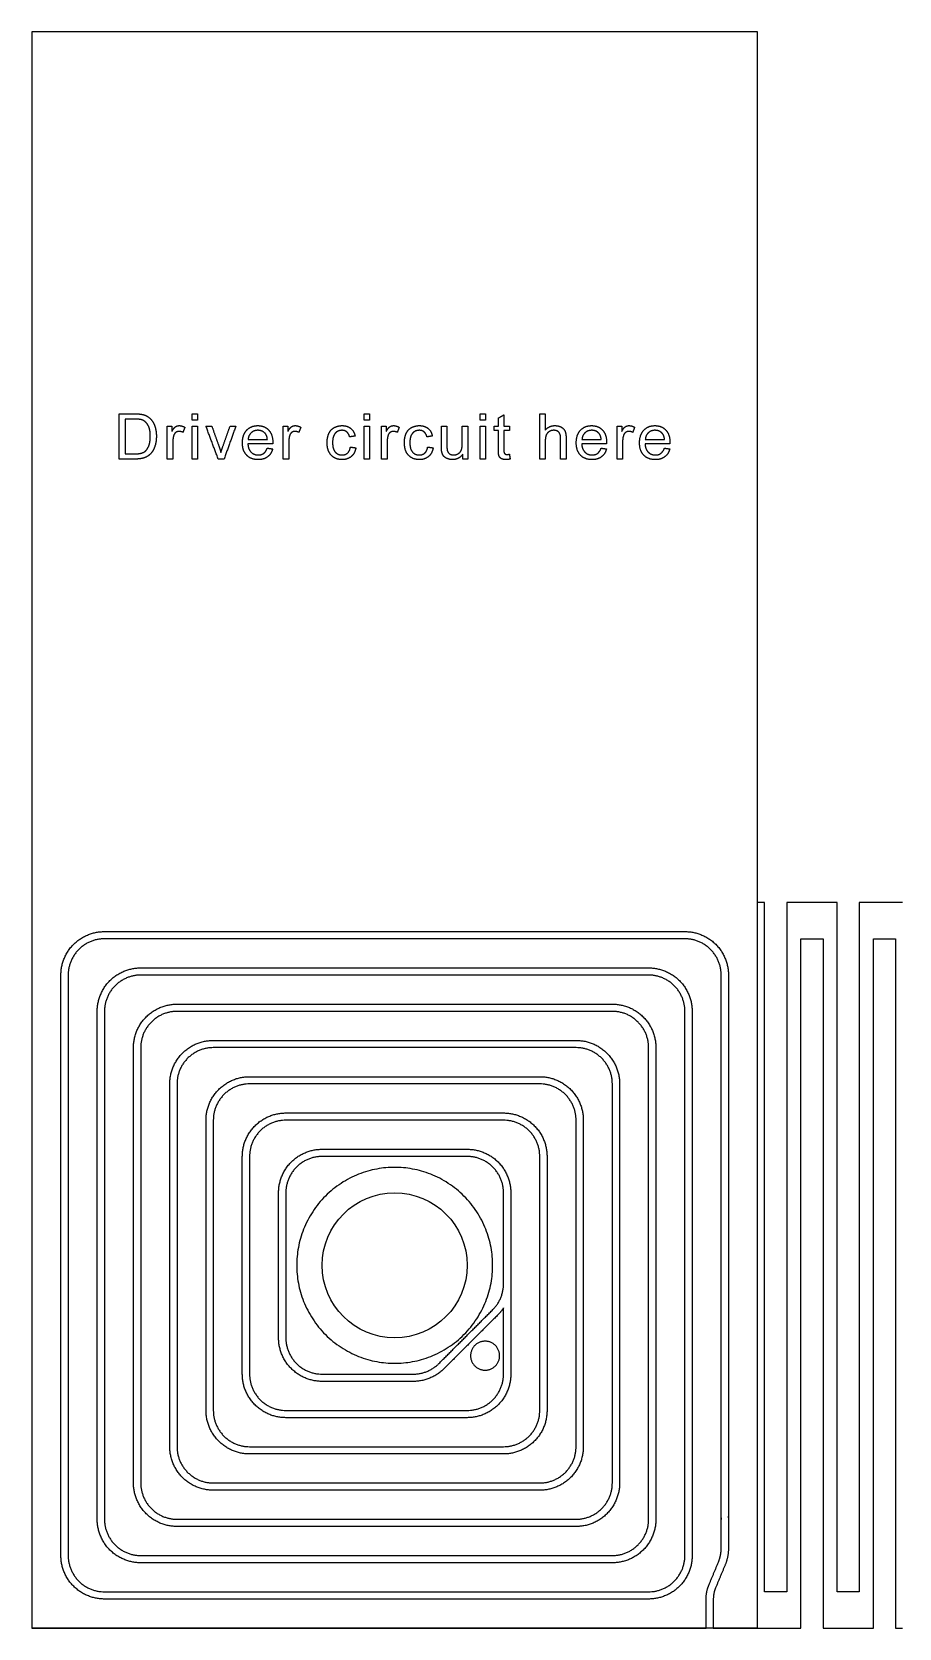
# Model space of a CAD drawing. Header units: millimetres. Extents: x -142.6 to -74.6, y -22.6 to 21.4.
# Drawn here: x -142.59 to -118.69, y -22.63 to 21.37 of the extents above; entities that cross this region are included whole.
import ezdxf

# ---------------------------------------------------------------- set-up
doc = ezdxf.new("R2010")
doc.units = ezdxf.units.MM
doc.header["$MEASUREMENT"] = 0
doc.layers.add('Copper', color=18, linetype='Continuous', true_color=0x000000)

msp = doc.modelspace()

# ---------------------------------------------------------------- linework, layer by layer
at = {"layer": 'Copper'}
msp.add_circle((-132.589, -12.632, -3.8), 2, dxfattribs=at)
for points in [[(-122.589, 21.368, -3.8), (-132.589, 21.368, -3.8), (-142.589, 21.368, -3.8)], [(-142.589, 21.368, -3.8), (-142.589, -0.632, -3.8), (-142.589, -22.632, -3.8)], [(-122.589, -22.632, -3.8), (-122.589, -0.632, -3.8), (-122.589, 21.368, -3.8)], [(-140.186, 9.593), (-140.186, 10.216), (-140.186, 10.84)], [(-140.186, 10.84), (-139.972, 10.84), (-139.758, 10.84)], [(-139.758, 10.696), (-139.889, 10.696), (-140.02, 10.696)], [(-140.02, 10.696), (-140.02, 10.216), (-140.02, 9.737)], [(-139.758, 10.84), (-139.613, 10.84), (-139.537, 10.822)], [(-139.545, 10.67), (-139.611, 10.696), (-139.758, 10.696)], [(-139.389, 10.529), (-139.453, 10.634), (-139.545, 10.67)], [(-139.537, 10.822), (-139.43, 10.797), (-139.354, 10.732)], [(-139.354, 10.732), (-139.256, 10.649), (-139.207, 10.519)], [(-138.176, 10.666), (-138.176, 10.753), (-138.176, 10.84)], [(-138.176, 10.84), (-138.101, 10.84), (-138.025, 10.84)], [(-138.025, 10.666), (-138.101, 10.666), (-138.176, 10.666)], [(-138.025, 10.84), (-138.025, 10.753), (-138.025, 10.666)], [(-133.432, 10.666), (-133.432, 10.753), (-133.432, 10.84)], [(-133.432, 10.84), (-133.356, 10.84), (-133.281, 10.84)], [(-133.281, 10.666), (-133.356, 10.666), (-133.432, 10.666)], [(-133.281, 10.84), (-133.281, 10.753), (-133.281, 10.666)], [(-130.236, 10.666), (-130.236, 10.753), (-130.236, 10.84)], [(-130.236, 10.84), (-130.161, 10.84), (-130.085, 10.84)], [(-130.085, 10.666), (-130.161, 10.666), (-130.236, 10.666)], [(-130.085, 10.84), (-130.085, 10.753), (-130.085, 10.666)], [(-129.73, 10.723), (-129.654, 10.769), (-129.579, 10.814)], [(-129.73, 10.5), (-129.73, 10.611), (-129.73, 10.723)], [(-129.579, 10.814), (-129.579, 10.657), (-129.579, 10.5)], [(-128.589, 9.593), (-128.589, 10.216), (-128.589, 10.84)], [(-128.589, 10.84), (-128.514, 10.84), (-128.438, 10.84)], [(-128.438, 10.84), (-128.438, 10.617), (-128.438, 10.394)], [(-139.325, 10.226), (-139.325, 10.423), (-139.389, 10.529)], [(-139.357, 9.984), (-139.325, 10.084), (-139.325, 10.226)], [(-139.207, 10.519), (-139.158, 10.39), (-139.158, 10.223)], [(-139.158, 10.223), (-139.158, 10.081), (-139.192, 9.971)], [(-138.856, 9.593), (-138.856, 10.046), (-138.856, 10.5)], [(-138.856, 10.5), (-138.792, 10.5), (-138.728, 10.5)], [(-138.728, 10.5), (-138.728, 10.428), (-138.728, 10.357)], [(-138.728, 10.357), (-138.675, 10.453), (-138.63, 10.484)], [(-138.68, 10.243), (-138.705, 10.161), (-138.705, 10.064)], [(-138.624, 10.326), (-138.663, 10.296), (-138.68, 10.243)], [(-138.63, 10.484), (-138.585, 10.515), (-138.531, 10.515)], [(-138.536, 10.356), (-138.585, 10.356), (-138.624, 10.326)], [(-138.426, 10.329), (-138.481, 10.356), (-138.536, 10.356)], [(-138.531, 10.515), (-138.453, 10.515), (-138.373, 10.47)], [(-138.373, 10.47), (-138.4, 10.399), (-138.426, 10.329)], [(-138.176, 9.593), (-138.176, 10.046), (-138.176, 10.5)], [(-138.176, 10.5), (-138.101, 10.5), (-138.025, 10.5)], [(-138.025, 10.5), (-138.025, 10.046), (-138.025, 9.593)], [(-137.454, 9.593), (-137.622, 10.046), (-137.791, 10.5)], [(-137.791, 10.5), (-137.711, 10.5), (-137.63, 10.5)], [(-137.63, 10.5), (-137.534, 10.228), (-137.437, 9.957)], [(-137.323, 9.946), (-137.225, 10.223), (-137.128, 10.5)], [(-136.968, 10.5), (-137.13, 10.046), (-137.293, 9.593)], [(-137.128, 10.5), (-137.048, 10.5), (-136.968, 10.5)], [(-136.786, 10.039), (-136.786, 10.265), (-136.668, 10.39)], [(-136.668, 10.39), (-136.55, 10.515), (-136.361, 10.515)], [(-136.544, 10.318), (-136.62, 10.251), (-136.628, 10.137)], [(-136.628, 10.137), (-136.363, 10.137), (-136.099, 10.137)], [(-136.358, 10.386), (-136.469, 10.386), (-136.544, 10.318)], [(-136.361, 10.515), (-136.179, 10.515), (-136.063, 10.393)], [(-136.159, 10.301), (-136.236, 10.386), (-136.358, 10.386)], [(-136.099, 10.137), (-136.109, 10.247), (-136.159, 10.301)], [(-136.063, 10.393), (-135.948, 10.27), (-135.948, 10.049)], [(-135.661, 9.593), (-135.661, 10.046), (-135.661, 10.5)], [(-135.661, 10.5), (-135.596, 10.5), (-135.532, 10.5)], [(-135.532, 10.5), (-135.532, 10.428), (-135.532, 10.357)], [(-135.532, 10.357), (-135.479, 10.453), (-135.434, 10.484)], [(-135.484, 10.243), (-135.509, 10.161), (-135.509, 10.064)], [(-135.428, 10.326), (-135.467, 10.296), (-135.484, 10.243)], [(-135.434, 10.484), (-135.389, 10.515), (-135.335, 10.515)], [(-135.34, 10.356), (-135.389, 10.356), (-135.428, 10.326)], [(-135.231, 10.329), (-135.285, 10.356), (-135.34, 10.356)], [(-135.335, 10.515), (-135.257, 10.515), (-135.177, 10.47)], [(-135.177, 10.47), (-135.204, 10.399), (-135.231, 10.329)], [(-134.452, 10.043), (-134.452, 10.188), (-134.403, 10.297)], [(-134.403, 10.297), (-134.355, 10.406), (-134.256, 10.46)], [(-134.228, 10.305), (-134.301, 10.223), (-134.301, 10.047)], [(-134.256, 10.46), (-134.157, 10.515), (-134.041, 10.515)], [(-134.039, 10.386), (-134.155, 10.386), (-134.228, 10.305)], [(-134.041, 10.515), (-133.894, 10.515), (-133.801, 10.44)], [(-133.908, 10.341), (-133.962, 10.386), (-134.039, 10.386)], [(-133.832, 10.205), (-133.854, 10.295), (-133.908, 10.341)], [(-133.681, 10.228), (-133.757, 10.216), (-133.832, 10.205)], [(-133.801, 10.44), (-133.707, 10.365), (-133.681, 10.228)], [(-133.432, 9.593), (-133.432, 10.046), (-133.432, 10.5)], [(-133.432, 10.5), (-133.356, 10.5), (-133.281, 10.5)], [(-133.281, 10.5), (-133.281, 10.046), (-133.281, 9.593)], [(-132.948, 9.593), (-132.948, 10.046), (-132.948, 10.5)], [(-132.948, 10.5), (-132.884, 10.5), (-132.82, 10.5)], [(-132.82, 10.5), (-132.82, 10.428), (-132.82, 10.357)], [(-132.82, 10.357), (-132.767, 10.453), (-132.722, 10.484)], [(-132.772, 10.243), (-132.797, 10.161), (-132.797, 10.064)], [(-132.716, 10.326), (-132.755, 10.296), (-132.772, 10.243)], [(-132.722, 10.484), (-132.677, 10.515), (-132.623, 10.515)], [(-132.628, 10.356), (-132.677, 10.356), (-132.716, 10.326)], [(-132.518, 10.329), (-132.573, 10.356), (-132.628, 10.356)], [(-132.623, 10.515), (-132.545, 10.515), (-132.465, 10.47)], [(-132.465, 10.47), (-132.492, 10.399), (-132.518, 10.329)], [(-132.321, 10.043), (-132.321, 10.188), (-132.273, 10.297)], [(-132.273, 10.297), (-132.224, 10.406), (-132.126, 10.46)], [(-132.097, 10.305), (-132.17, 10.223), (-132.17, 10.047)], [(-132.126, 10.46), (-132.027, 10.515), (-131.91, 10.515)], [(-131.909, 10.386), (-132.025, 10.386), (-132.097, 10.305)], [(-131.91, 10.515), (-131.764, 10.515), (-131.67, 10.44)], [(-131.777, 10.341), (-131.832, 10.386), (-131.909, 10.386)], [(-131.702, 10.205), (-131.723, 10.295), (-131.777, 10.341)], [(-131.551, 10.228), (-131.626, 10.216), (-131.702, 10.205)], [(-131.67, 10.44), (-131.577, 10.365), (-131.551, 10.228)], [(-131.301, 9.941), (-131.301, 10.22), (-131.301, 10.5)], [(-131.301, 10.5), (-131.226, 10.5), (-131.15, 10.5)], [(-131.15, 10.5), (-131.15, 10.249), (-131.15, 9.998)], [(-130.727, 10.015), (-130.727, 10.257), (-130.727, 10.5)], [(-130.727, 10.5), (-130.652, 10.5), (-130.576, 10.5)], [(-130.576, 10.5), (-130.576, 10.046), (-130.576, 9.593)], [(-130.236, 9.593), (-130.236, 10.046), (-130.236, 10.5)], [(-130.236, 10.5), (-130.161, 10.5), (-130.085, 10.5)], [(-130.085, 10.5), (-130.085, 10.046), (-130.085, 9.593)], [(-129.843, 10.379), (-129.843, 10.439), (-129.843, 10.5)], [(-129.843, 10.5), (-129.787, 10.5), (-129.73, 10.5)], [(-129.73, 10.379), (-129.787, 10.379), (-129.843, 10.379)], [(-129.73, 9.856), (-129.73, 10.117), (-129.73, 10.379)], [(-129.579, 10.5), (-129.503, 10.5), (-129.428, 10.5)], [(-129.428, 10.379), (-129.503, 10.379), (-129.579, 10.379)], [(-129.579, 10.379), (-129.579, 10.113), (-129.579, 9.847)], [(-129.428, 10.5), (-129.428, 10.439), (-129.428, 10.379)], [(-128.438, 10.394), (-128.332, 10.515), (-128.171, 10.515)], [(-128.413, 10.255), (-128.438, 10.195), (-128.438, 10.088)], [(-128.329, 10.351), (-128.388, 10.316), (-128.413, 10.255)], [(-128.203, 10.386), (-128.27, 10.386), (-128.329, 10.351)], [(-128.064, 10.334), (-128.113, 10.386), (-128.203, 10.386)], [(-128.171, 10.515), (-128.073, 10.515), (-128, 10.475)], [(-128.015, 10.166), (-128.015, 10.281), (-128.064, 10.334)], [(-128.015, 9.593), (-128.015, 9.88), (-128.015, 10.166)], [(-128, 10.475), (-127.927, 10.436), (-127.895, 10.366)], [(-127.895, 10.366), (-127.864, 10.297), (-127.864, 10.164)], [(-127.864, 10.164), (-127.864, 9.879), (-127.864, 9.593)], [(-127.584, 10.039), (-127.584, 10.265), (-127.466, 10.39)], [(-127.466, 10.39), (-127.348, 10.515), (-127.159, 10.515)], [(-127.342, 10.318), (-127.418, 10.251), (-127.426, 10.137)], [(-127.426, 10.137), (-127.161, 10.137), (-126.897, 10.137)], [(-127.156, 10.386), (-127.267, 10.386), (-127.342, 10.318)], [(-127.159, 10.515), (-126.977, 10.515), (-126.861, 10.393)], [(-126.957, 10.301), (-127.034, 10.386), (-127.156, 10.386)], [(-126.897, 10.137), (-126.908, 10.247), (-126.957, 10.301)], [(-126.861, 10.393), (-126.746, 10.27), (-126.746, 10.049)], [(-126.459, 9.593), (-126.459, 10.046), (-126.459, 10.5)], [(-126.459, 10.5), (-126.394, 10.5), (-126.33, 10.5)], [(-126.33, 10.5), (-126.33, 10.428), (-126.33, 10.357)], [(-126.33, 10.357), (-126.277, 10.453), (-126.232, 10.484)], [(-126.282, 10.243), (-126.307, 10.161), (-126.307, 10.064)], [(-126.226, 10.326), (-126.265, 10.296), (-126.282, 10.243)], [(-126.232, 10.484), (-126.187, 10.515), (-126.133, 10.515)], [(-126.138, 10.356), (-126.187, 10.356), (-126.226, 10.326)], [(-126.029, 10.329), (-126.083, 10.356), (-126.138, 10.356)], [(-126.133, 10.515), (-126.055, 10.515), (-125.975, 10.47)], [(-125.975, 10.47), (-126.002, 10.399), (-126.029, 10.329)], [(-125.839, 10.039), (-125.839, 10.265), (-125.721, 10.39)], [(-125.721, 10.39), (-125.603, 10.515), (-125.414, 10.515)], [(-125.597, 10.318), (-125.672, 10.251), (-125.68, 10.137)], [(-125.68, 10.137), (-125.416, 10.137), (-125.152, 10.137)], [(-125.411, 10.386), (-125.522, 10.386), (-125.597, 10.318)], [(-125.414, 10.515), (-125.232, 10.515), (-125.116, 10.393)], [(-125.212, 10.301), (-125.289, 10.386), (-125.411, 10.386)], [(-125.152, 10.137), (-125.162, 10.247), (-125.212, 10.301)], [(-125.116, 10.393), (-125, 10.27), (-125, 10.049)], [(-140.02, 9.737), (-139.887, 9.737), (-139.754, 9.737)], [(-139.754, 9.737), (-139.631, 9.737), (-139.56, 9.76)], [(-139.56, 9.76), (-139.49, 9.783), (-139.449, 9.825)], [(-139.449, 9.825), (-139.39, 9.884), (-139.357, 9.984)], [(-139.276, 9.79), (-139.328, 9.718), (-139.39, 9.677)], [(-139.192, 9.971), (-139.225, 9.862), (-139.276, 9.79)], [(-138.705, 10.064), (-138.705, 9.829), (-138.705, 9.593)], [(-137.437, 9.957), (-137.406, 9.869), (-137.379, 9.774)], [(-137.379, 9.774), (-137.359, 9.846), (-137.323, 9.946)], [(-136.669, 9.699), (-136.786, 9.82), (-136.786, 10.039)], [(-136.353, 9.578), (-136.552, 9.578), (-136.669, 9.699)], [(-135.948, 10.009), (-136.292, 10.009), (-136.635, 10.009)], [(-136.635, 10.009), (-136.626, 9.862), (-136.547, 9.784)], [(-136.547, 9.784), (-136.468, 9.706), (-136.35, 9.706)], [(-136.35, 9.706), (-136.262, 9.706), (-136.199, 9.751)], [(-136.199, 9.751), (-136.137, 9.796), (-136.101, 9.895)], [(-136.101, 9.895), (-136.026, 9.884), (-135.952, 9.873)], [(-135.952, 9.873), (-135.99, 9.733), (-136.092, 9.655)], [(-135.948, 10.049), (-135.948, 10.035), (-135.948, 10.009)], [(-135.509, 10.064), (-135.509, 9.829), (-135.509, 9.593)], [(-134.338, 9.698), (-134.452, 9.818), (-134.452, 10.043)], [(-134.038, 9.578), (-134.225, 9.578), (-134.338, 9.698)], [(-134.301, 10.047), (-134.301, 9.868), (-134.229, 9.787)], [(-134.229, 9.787), (-134.158, 9.706), (-134.042, 9.706)], [(-134.042, 9.706), (-133.95, 9.706), (-133.888, 9.76)], [(-133.888, 9.76), (-133.826, 9.814), (-133.81, 9.925)], [(-133.81, 9.925), (-133.734, 9.914), (-133.658, 9.903)], [(-133.658, 9.903), (-133.683, 9.75), (-133.786, 9.664)], [(-132.797, 10.064), (-132.797, 9.829), (-132.797, 9.593)], [(-132.208, 9.698), (-132.321, 9.818), (-132.321, 10.043)], [(-131.907, 9.578), (-132.094, 9.578), (-132.208, 9.698)], [(-132.17, 10.047), (-132.17, 9.868), (-132.099, 9.787)], [(-132.099, 9.787), (-132.027, 9.706), (-131.912, 9.706)], [(-131.912, 9.706), (-131.82, 9.706), (-131.758, 9.76)], [(-131.758, 9.76), (-131.696, 9.814), (-131.679, 9.925)], [(-131.679, 9.925), (-131.604, 9.914), (-131.528, 9.903)], [(-131.528, 9.903), (-131.553, 9.75), (-131.655, 9.664)], [(-131.292, 9.799), (-131.301, 9.844), (-131.301, 9.941)], [(-131.245, 9.685), (-131.279, 9.731), (-131.292, 9.799)], [(-131.144, 9.608), (-131.212, 9.639), (-131.245, 9.685)], [(-131.15, 9.998), (-131.15, 9.878), (-131.141, 9.836)], [(-131.141, 9.836), (-131.127, 9.775), (-131.08, 9.741)], [(-131.08, 9.741), (-131.034, 9.706), (-130.965, 9.706)], [(-130.712, 9.728), (-130.816, 9.578), (-130.996, 9.578)], [(-130.965, 9.706), (-130.897, 9.706), (-130.837, 9.742)], [(-130.837, 9.742), (-130.777, 9.777), (-130.752, 9.838)], [(-130.752, 9.838), (-130.727, 9.899), (-130.727, 10.015)], [(-130.712, 9.593), (-130.712, 9.66), (-130.712, 9.728)], [(-129.711, 9.674), (-129.73, 9.717), (-129.73, 9.856)], [(-129.579, 9.847), (-129.579, 9.781), (-129.571, 9.763)], [(-129.571, 9.763), (-129.563, 9.744), (-129.545, 9.733)], [(-129.545, 9.733), (-129.527, 9.721), (-129.494, 9.721)], [(-129.494, 9.721), (-129.469, 9.721), (-129.428, 9.727)], [(-129.428, 9.727), (-129.416, 9.659), (-129.405, 9.592)], [(-128.438, 10.088), (-128.438, 9.841), (-128.438, 9.593)], [(-127.467, 9.699), (-127.584, 9.82), (-127.584, 10.039)], [(-127.151, 9.578), (-127.35, 9.578), (-127.467, 9.699)], [(-126.747, 10.009), (-127.09, 10.009), (-127.433, 10.009)], [(-127.433, 10.009), (-127.424, 9.862), (-127.345, 9.784)], [(-127.345, 9.784), (-127.266, 9.706), (-127.148, 9.706)], [(-127.148, 9.706), (-127.06, 9.706), (-126.997, 9.751)], [(-126.997, 9.751), (-126.935, 9.796), (-126.899, 9.895)], [(-126.899, 9.895), (-126.824, 9.884), (-126.75, 9.873)], [(-126.75, 9.873), (-126.788, 9.733), (-126.89, 9.655)], [(-126.746, 10.049), (-126.746, 10.035), (-126.747, 10.009)], [(-126.307, 10.064), (-126.307, 9.829), (-126.307, 9.593)], [(-125.722, 9.699), (-125.839, 9.82), (-125.839, 10.039)], [(-125.405, 9.578), (-125.605, 9.578), (-125.722, 9.699)], [(-125.001, 10.009), (-125.345, 10.009), (-125.688, 10.009)], [(-125.688, 10.009), (-125.679, 9.862), (-125.6, 9.784)], [(-125.6, 9.784), (-125.521, 9.706), (-125.402, 9.706)], [(-125.402, 9.706), (-125.314, 9.706), (-125.252, 9.751)], [(-125.252, 9.751), (-125.19, 9.796), (-125.153, 9.895)], [(-125.153, 9.895), (-125.079, 9.884), (-125.005, 9.873)], [(-125.005, 9.873), (-125.043, 9.733), (-125.145, 9.655)], [(-125, 10.049), (-125, 10.035), (-125.001, 10.009)], [(-139.738, 9.593), (-139.962, 9.593), (-140.186, 9.593)], [(-139.538, 9.614), (-139.625, 9.593), (-139.738, 9.593)], [(-139.39, 9.677), (-139.451, 9.636), (-139.538, 9.614)], [(-138.705, 9.593), (-138.781, 9.593), (-138.856, 9.593)], [(-138.025, 9.593), (-138.101, 9.593), (-138.176, 9.593)], [(-137.293, 9.593), (-137.373, 9.593), (-137.454, 9.593)], [(-136.092, 9.655), (-136.194, 9.578), (-136.353, 9.578)], [(-135.509, 9.593), (-135.585, 9.593), (-135.661, 9.593)], [(-133.786, 9.664), (-133.888, 9.578), (-134.038, 9.578)], [(-133.281, 9.593), (-133.356, 9.593), (-133.432, 9.593)], [(-132.797, 9.593), (-132.873, 9.593), (-132.948, 9.593)], [(-131.655, 9.664), (-131.758, 9.578), (-131.907, 9.578)], [(-130.996, 9.578), (-131.075, 9.578), (-131.144, 9.608)], [(-130.576, 9.593), (-130.644, 9.593), (-130.712, 9.593)], [(-130.085, 9.593), (-130.161, 9.593), (-130.236, 9.593)], [(-129.647, 9.604), (-129.693, 9.631), (-129.711, 9.674)], [(-129.52, 9.578), (-129.602, 9.578), (-129.647, 9.604)], [(-129.405, 9.592), (-129.469, 9.578), (-129.52, 9.578)], [(-128.438, 9.593), (-128.514, 9.593), (-128.589, 9.593)], [(-127.864, 9.593), (-127.939, 9.593), (-128.015, 9.593)], [(-126.89, 9.655), (-126.992, 9.578), (-127.151, 9.578)], [(-126.307, 9.593), (-126.383, 9.593), (-126.459, 9.593)], [(-125.145, 9.655), (-125.247, 9.578), (-125.405, 9.578)], [(-122.395, -2.632, -3.8), (-122.492, -2.632, -3.8), (-122.589, -2.632, -3.8)], [(-122.395, -21.632, -3.8), (-122.395, -12.132, -3.8), (-122.395, -2.632, -3.8)], [(-120.395, -2.632, -3.8), (-121.089, -2.632, -3.8), (-121.782, -2.632, -3.8)], [(-121.782, -2.632, -3.8), (-121.782, -12.132, -3.8), (-121.782, -21.632, -3.8)], [(-120.395, -21.632, -3.8), (-120.395, -12.132, -3.8), (-120.395, -2.632, -3.8)], [(-119.782, -2.632, -3.8), (-119.782, -12.132, -3.8), (-119.782, -21.632, -3.8)], [(-118.589, -2.632, -3.8), (-119.185, -2.632, -3.8), (-119.782, -2.632, -3.8)], [(-140.589, -3.432, -3.8), (-132.589, -3.432, -3.8), (-124.589, -3.432, -3.8)], [(-124.589, -3.632, -3.8), (-132.589, -3.632, -3.8), (-140.589, -3.632, -3.8)], [(-121.395, -22.632, -3.8), (-121.395, -13.132, -3.8), (-121.395, -3.632, -3.8)], [(-121.395, -3.632, -3.8), (-121.089, -3.632, -3.8), (-120.782, -3.632, -3.8)], [(-120.782, -3.632, -3.8), (-120.782, -13.132, -3.8), (-120.782, -22.632, -3.8)], [(-119.395, -22.632, -3.8), (-119.395, -13.132, -3.8), (-119.395, -3.632, -3.8)], [(-119.395, -3.632, -3.8), (-119.089, -3.632, -3.8), (-118.782, -3.632, -3.8)], [(-118.782, -3.632, -3.8), (-118.782, -13.132, -3.8), (-118.782, -22.632, -3.8)], [(-141.789, -20.632, -3.8), (-141.789, -12.632, -3.8), (-141.789, -4.632, -3.8)], [(-141.589, -4.632, -3.8), (-141.589, -12.632, -3.8), (-141.589, -20.632, -3.8)], [(-139.589, -4.432, -3.8), (-132.589, -4.432, -3.8), (-125.589, -4.432, -3.8)], [(-125.589, -4.632, -3.8), (-132.589, -4.632, -3.8), (-139.589, -4.632, -3.8)], [(-140.789, -19.632, -3.8), (-140.789, -12.632, -3.8), (-140.789, -5.632, -3.8)], [(-140.589, -5.632, -3.8), (-140.589, -12.632, -3.8), (-140.589, -19.632, -3.8)], [(-138.589, -5.432, -3.8), (-132.589, -5.432, -3.8), (-126.589, -5.432, -3.8)], [(-126.589, -5.632, -3.8), (-132.589, -5.632, -3.8), (-138.589, -5.632, -3.8)], [(-124.589, -20.632, -3.8), (-124.589, -13.132, -3.8), (-124.589, -5.632, -3.8)], [(-124.389, -5.632, -3.8), (-124.389, -13.132, -3.8), (-124.389, -20.632, -3.8)], [(-137.589, -6.432, -3.8), (-132.589, -6.432, -3.8), (-127.589, -6.432, -3.8)], [(-139.789, -18.632, -3.8), (-139.789, -12.632, -3.8), (-139.789, -6.632, -3.8)], [(-139.589, -6.632, -3.8), (-139.589, -12.632, -3.8), (-139.589, -18.632, -3.8)], [(-127.589, -6.632, -3.8), (-132.589, -6.632, -3.8), (-137.589, -6.632, -3.8)], [(-125.589, -19.632, -3.8), (-125.589, -13.132, -3.8), (-125.589, -6.632, -3.8)], [(-125.389, -6.632, -3.8), (-125.389, -13.132, -3.8), (-125.389, -19.632, -3.8)], [(-136.589, -7.432, -3.8), (-132.589, -7.432, -3.8), (-128.589, -7.432, -3.8)], [(-138.789, -17.632, -3.8), (-138.789, -12.632, -3.8), (-138.789, -7.632, -3.8)], [(-138.589, -7.632, -3.8), (-138.589, -12.632, -3.8), (-138.589, -17.632, -3.8)], [(-128.589, -7.632, -3.8), (-132.589, -7.632, -3.8), (-136.589, -7.632, -3.8)], [(-126.589, -18.632, -3.8), (-126.589, -13.132, -3.8), (-126.589, -7.632, -3.8)], [(-126.389, -7.632, -3.8), (-126.389, -13.132, -3.8), (-126.389, -18.632, -3.8)], [(-137.789, -16.632, -3.8), (-137.789, -12.632, -3.8), (-137.789, -8.632, -3.8)], [(-137.589, -8.632, -3.8), (-137.589, -12.632, -3.8), (-137.589, -16.632, -3.8)], [(-135.589, -8.432, -3.8), (-132.589, -8.432, -3.8), (-129.589, -8.432, -3.8)], [(-129.589, -8.632, -3.8), (-132.589, -8.632, -3.8), (-135.589, -8.632, -3.8)], [(-127.589, -17.632, -3.8), (-127.589, -13.132, -3.8), (-127.589, -8.632, -3.8)], [(-127.389, -8.632, -3.8), (-127.389, -13.132, -3.8), (-127.389, -17.632, -3.8)], [(-136.789, -15.632, -3.8), (-136.789, -12.632, -3.8), (-136.789, -9.632, -3.8)], [(-136.589, -9.632, -3.8), (-136.589, -12.632, -3.8), (-136.589, -15.632, -3.8)], [(-134.589, -9.432, -3.8), (-132.589, -9.432, -3.8), (-130.589, -9.432, -3.8)], [(-130.589, -9.632, -3.8), (-132.589, -9.632, -3.8), (-134.589, -9.632, -3.8)], [(-128.589, -16.632, -3.8), (-128.589, -13.132, -3.8), (-128.589, -9.632, -3.8)], [(-128.389, -9.632, -3.8), (-128.389, -13.132, -3.8), (-128.389, -16.632, -3.8)], [(-135.789, -14.632, -3.8), (-135.789, -12.632, -3.8), (-135.789, -10.632, -3.8)], [(-135.589, -10.632, -3.8), (-135.589, -12.632, -3.8), (-135.589, -14.632, -3.8)], [(-129.589, -13.144, -3.8), (-129.589, -11.888, -3.8), (-129.589, -10.632, -3.8)], [(-129.389, -10.632, -3.8), (-129.389, -13.132, -3.8), (-129.389, -15.632, -3.8)], [(-131.369, -15.339, -3.8), (-130.625, -14.595, -3.8), (-129.881, -13.851, -3.8)], [(-129.74, -13.992, -3.8), (-130.484, -14.736, -3.8), (-131.228, -15.48, -3.8)], [(-135.589, -16.632, -3.8), (-133.089, -16.632, -3.8), (-130.589, -16.632, -3.8)], [(-130.589, -16.832, -3.8), (-133.089, -16.832, -3.8), (-135.589, -16.832, -3.8)], [(-136.589, -17.632, -3.8), (-133.089, -17.632, -3.8), (-129.589, -17.632, -3.8)], [(-129.589, -17.832, -3.8), (-133.089, -17.832, -3.8), (-136.589, -17.832, -3.8)], [(-137.589, -18.632, -3.8), (-133.089, -18.632, -3.8), (-128.589, -18.632, -3.8)], [(-128.589, -18.832, -3.8), (-133.089, -18.832, -3.8), (-137.589, -18.832, -3.8)], [(-138.589, -19.632, -3.8), (-133.089, -19.632, -3.8), (-127.589, -19.632, -3.8)], [(-127.589, -19.832, -3.8), (-133.089, -19.832, -3.8), (-138.589, -19.832, -3.8)], [(-139.589, -20.632, -3.8), (-133.089, -20.632, -3.8), (-126.589, -20.632, -3.8)], [(-126.589, -20.832, -3.8), (-133.089, -20.832, -3.8), (-139.589, -20.832, -3.8)], [(-123.929, -21.447, -3.8), (-123.797, -21.132, -3.8), (-123.666, -20.817, -3.8)], [(-123.481, -20.894, -3.8), (-123.613, -21.209, -3.8), (-123.744, -21.524, -3.8)], [(-140.589, -21.632, -3.8), (-133.089, -21.632, -3.8), (-125.589, -21.632, -3.8)], [(-125.589, -21.832, -3.8), (-133.089, -21.832, -3.8), (-140.589, -21.832, -3.8)], [(-124.006, -22.632, -3.8), (-124.006, -22.232, -3.8), (-124.006, -21.832, -3.8)], [(-123.806, -21.832, -3.8), (-123.806, -22.232, -3.8), (-123.806, -22.632, -3.8)], [(-121.782, -21.632, -3.8), (-122.089, -21.632, -3.8), (-122.395, -21.632, -3.8)], [(-119.782, -21.632, -3.8), (-120.089, -21.632, -3.8), (-120.395, -21.632, -3.8)], [(-122.589, -22.632, -3.8), (-132.589, -22.632, -3.8), (-142.589, -22.632, -3.8)], [(-142.589, -22.632, -3.8), (-133.297, -22.632, -3.8), (-124.006, -22.632, -3.8)], [(-123.806, -22.632, -3.8), (-123.197, -22.632, -3.8), (-122.589, -22.632, -3.8)], [(-122.589, -22.632, -3.8), (-121.992, -22.632, -3.8), (-121.395, -22.632, -3.8)], [(-120.782, -22.632, -3.8), (-120.089, -22.632, -3.8), (-119.395, -22.632, -3.8)], [(-118.782, -22.632, -3.8), (-118.685, -22.632, -3.8), (-118.589, -22.632, -3.8)]]:
    msp.add_open_spline(points, degree=2, dxfattribs=at)
for points, weights in [([(-141.789, -4.632, -3.8), (-141.789, -3.432, -3.8), (-140.589, -3.432, -3.8)], [1, 0.707106781187, 1]), ([(-124.589, -3.432, -3.8), (-123.389, -3.432, -3.8), (-123.389, -4.632, -3.8)], [1, 0.707106781187, 1]), ([(-140.589, -3.632, -3.8), (-141.589, -3.632, -3.8), (-141.589, -4.632, -3.8)], [1, 0.707106781187, 1]), ([(-123.589, -4.632, -3.8), (-123.589, -3.632, -3.8), (-124.589, -3.632, -3.8)], [1, 0.707106781187, 1]), ([(-140.789, -5.632, -3.8), (-140.789, -4.432, -3.8), (-139.589, -4.432, -3.8)], [1, 0.707106781187, 1]), ([(-139.589, -4.632, -3.8), (-140.589, -4.632, -3.8), (-140.589, -5.632, -3.8)], [1, 0.707106781187, 1]), ([(-125.589, -4.432, -3.8), (-124.389, -4.432, -3.8), (-124.389, -5.632, -3.8)], [1, 0.707106781187, 1]), ([(-124.589, -5.632, -3.8), (-124.589, -4.632, -3.8), (-125.589, -4.632, -3.8)], [1, 0.707106781187, 1]), ([(-139.789, -6.632, -3.8), (-139.789, -5.432, -3.8), (-138.589, -5.432, -3.8)], [1, 0.707106781187, 1]), ([(-138.589, -5.632, -3.8), (-139.589, -5.632, -3.8), (-139.589, -6.632, -3.8)], [1, 0.707106781187, 1]), ([(-126.589, -5.432, -3.8), (-125.389, -5.432, -3.8), (-125.389, -6.632, -3.8)], [1, 0.707106781187, 1]), ([(-125.589, -6.632, -3.8), (-125.589, -5.632, -3.8), (-126.589, -5.632, -3.8)], [1, 0.707106781187, 1]), ([(-138.789, -7.632, -3.8), (-138.789, -6.432, -3.8), (-137.589, -6.432, -3.8)], [1, 0.707106781187, 1]), ([(-127.589, -6.432, -3.8), (-126.389, -6.432, -3.8), (-126.389, -7.632, -3.8)], [1, 0.707106781187, 1]), ([(-137.589, -6.632, -3.8), (-138.589, -6.632, -3.8), (-138.589, -7.632, -3.8)], [1, 0.707106781187, 1]), ([(-126.589, -7.632, -3.8), (-126.589, -6.632, -3.8), (-127.589, -6.632, -3.8)], [1, 0.707106781187, 1]), ([(-137.789, -8.632, -3.8), (-137.789, -7.432, -3.8), (-136.589, -7.432, -3.8)], [1, 0.707106781187, 1]), ([(-128.589, -7.432, -3.8), (-127.389, -7.432, -3.8), (-127.389, -8.632, -3.8)], [1, 0.707106781187, 1]), ([(-136.589, -7.632, -3.8), (-137.589, -7.632, -3.8), (-137.589, -8.632, -3.8)], [1, 0.707106781187, 1]), ([(-127.589, -8.632, -3.8), (-127.589, -7.632, -3.8), (-128.589, -7.632, -3.8)], [1, 0.707106781187, 1]), ([(-136.789, -9.632, -3.8), (-136.789, -8.432, -3.8), (-135.589, -8.432, -3.8)], [1, 0.707106781187, 1]), ([(-135.589, -8.632, -3.8), (-136.589, -8.632, -3.8), (-136.589, -9.632, -3.8)], [1, 0.707106781187, 1]), ([(-129.589, -8.432, -3.8), (-128.389, -8.432, -3.8), (-128.389, -9.632, -3.8)], [1, 0.707106781187, 1]), ([(-128.589, -9.632, -3.8), (-128.589, -8.632, -3.8), (-129.589, -8.632, -3.8)], [1, 0.707106781187, 1]), ([(-135.789, -10.632, -3.8), (-135.789, -9.432, -3.8), (-134.589, -9.432, -3.8)], [1, 0.707106781187, 1]), ([(-134.589, -9.632, -3.8), (-135.589, -9.632, -3.8), (-135.589, -10.632, -3.8)], [1, 0.707106781187, 1]), ([(-130.589, -9.432, -3.8), (-129.389, -9.432, -3.8), (-129.389, -10.632, -3.8)], [1, 0.707106781187, 1]), ([(-129.589, -10.632, -3.8), (-129.589, -9.632, -3.8), (-130.589, -9.632, -3.8)], [1, 0.707106781187, 1]), ([(-129.881, -13.851, -3.8), (-129.589, -13.558, -3.8), (-129.589, -13.144, -3.8)], [1, 0.923919489759, 1]), ([(-129.589, -13.807, -3.8), (-129.655, -13.907, -3.8), (-129.74, -13.992, -3.8)], [1, 0.99502890497, 1]), ([(-134.589, -15.832, -3.8), (-135.789, -15.832, -3.8), (-135.789, -14.632, -3.8)], [1, 0.707106781187, 1]), ([(-135.589, -14.632, -3.8), (-135.589, -15.632, -3.8), (-134.589, -15.632, -3.8)], [1, 0.707106781187, 1]), ([(-132.076, -15.632, -3.8), (-131.662, -15.632, -3.8), (-131.369, -15.339, -3.8)], [1, 0.923839565189, 1]), ([(-135.589, -16.832, -3.8), (-136.789, -16.832, -3.8), (-136.789, -15.632, -3.8)], [1, 0.707106781187, 1]), ([(-136.589, -15.632, -3.8), (-136.589, -16.632, -3.8), (-135.589, -16.632, -3.8)], [1, 0.707106781187, 1]), ([(-131.228, -15.48, -3.8), (-131.579, -15.832, -3.8), (-132.076, -15.832, -3.8)], [1, 0.923839565189, 1]), ([(-129.389, -15.632, -3.8), (-129.389, -16.832, -3.8), (-130.589, -16.832, -3.8)], [1, 0.707106781187, 1]), ([(-130.589, -16.632, -3.8), (-129.589, -16.632, -3.8), (-129.589, -15.632, -3.8)], [1, 0.707106781187, 1]), ([(-136.589, -17.832, -3.8), (-137.789, -17.832, -3.8), (-137.789, -16.632, -3.8)], [1, 0.707106781187, 1]), ([(-137.589, -16.632, -3.8), (-137.589, -17.632, -3.8), (-136.589, -17.632, -3.8)], [1, 0.707106781187, 1]), ([(-128.389, -16.632, -3.8), (-128.389, -17.832, -3.8), (-129.589, -17.832, -3.8)], [1, 0.707106781187, 1]), ([(-129.589, -17.632, -3.8), (-128.589, -17.632, -3.8), (-128.589, -16.632, -3.8)], [1, 0.707106781187, 1]), ([(-137.589, -18.832, -3.8), (-138.789, -18.832, -3.8), (-138.789, -17.632, -3.8)], [1, 0.707106781187, 1]), ([(-138.589, -17.632, -3.8), (-138.589, -18.632, -3.8), (-137.589, -18.632, -3.8)], [1, 0.707106781187, 1]), ([(-127.389, -17.632, -3.8), (-127.389, -18.832, -3.8), (-128.589, -18.832, -3.8)], [1, 0.707106781187, 1]), ([(-128.589, -18.632, -3.8), (-127.589, -18.632, -3.8), (-127.589, -17.632, -3.8)], [1, 0.707106781187, 1]), ([(-138.589, -19.832, -3.8), (-139.789, -19.832, -3.8), (-139.789, -18.632, -3.8)], [1, 0.707106781187, 1]), ([(-139.589, -18.632, -3.8), (-139.589, -19.632, -3.8), (-138.589, -19.632, -3.8)], [1, 0.707106781187, 1]), ([(-126.389, -18.632, -3.8), (-126.389, -19.832, -3.8), (-127.589, -19.832, -3.8)], [1, 0.707106781187, 1]), ([(-127.589, -19.632, -3.8), (-126.589, -19.632, -3.8), (-126.589, -18.632, -3.8)], [1, 0.707106781187, 1]), ([(-139.589, -20.832, -3.8), (-140.789, -20.832, -3.8), (-140.789, -19.632, -3.8)], [1, 0.707106781187, 1]), ([(-140.589, -19.632, -3.8), (-140.589, -20.632, -3.8), (-139.589, -20.632, -3.8)], [1, 0.707106781187, 1]), ([(-125.389, -19.632, -3.8), (-125.389, -20.832, -3.8), (-126.589, -20.832, -3.8)], [1, 0.707106781187, 1]), ([(-126.589, -20.632, -3.8), (-125.589, -20.632, -3.8), (-125.589, -19.632, -3.8)], [1, 0.707106781187, 1]), ([(-140.589, -21.832, -3.8), (-141.789, -21.832, -3.8), (-141.789, -20.632, -3.8)], [1, 0.707106781187, 1]), ([(-141.589, -20.632, -3.8), (-141.589, -21.632, -3.8), (-140.589, -21.632, -3.8)], [1, 0.707106781187, 1]), ([(-124.389, -20.632, -3.8), (-124.389, -21.832, -3.8), (-125.589, -21.832, -3.8)], [1, 0.707106781187, 1]), ([(-125.589, -21.632, -3.8), (-124.589, -21.632, -3.8), (-124.589, -20.632, -3.8)], [1, 0.707106781187, 1]), ([(-123.666, -20.817, -3.8), (-123.589, -20.632, -3.8), (-123.589, -20.432, -3.8)], [1, 0.98049705096, 1]), ([(-123.389, -20.432, -3.8), (-123.389, -20.672, -3.8), (-123.481, -20.894, -3.8)], [1, 0.98049705096, 1]), ([(-124.006, -21.832, -3.8), (-124.006, -21.632, -3.8), (-123.929, -21.447, -3.8)], [1, 0.98049705096, 1]), ([(-123.744, -21.524, -3.8), (-123.806, -21.672, -3.8), (-123.806, -21.832, -3.8)], [1, 0.98049705096, 1])]:
    msp.add_rational_spline(points, weights, degree=2, dxfattribs=at)
for points, knots in [([(-123.589, -20.432, -3.8), (-123.589, -20.032, -3.8), (-123.589, -19.632, -3.8), (-123.589, -12.132, -3.8), (-123.589, -4.632, -3.8)], [-2288.201867, -2288.201867, -2288.201867, -2287.40231, -2287.40231, -2270.40231, -2270.40231, -2270.40231]), ([(-123.389, -4.632, -3.8), (-123.389, -12.132, -3.8), (-123.389, -19.632, -3.8), (-123.389, -20.032, -3.8), (-123.389, -20.432, -3.8)], [-1675.789675, -1675.789675, -1675.789675, -1658.789675, -1658.789675, -1658.040857, -1658.040857, -1658.040857]), ([(-129.589, -15.632, -3.8), (-129.589, -15.331, -3.8), (-129.589, -15.031, -3.8), (-129.589, -14.419, -3.8), (-129.589, -13.807, -3.8)], [-1985.703198, -1985.703198, -1985.703198, -1985.102016, -1985.102016, -1983.878074, -1983.878074, -1983.878074]), ([(-134.589, -15.632, -3.8), (-133.697, -15.632, -3.8), (-132.806, -15.632, -3.8), (-132.441, -15.632, -3.8), (-132.076, -15.632, -3.8)], [19.201898, 19.201898, 19.201898, 20.984293, 20.984293, 22.03972, 22.03972, 22.03972]), ([(-132.076, -15.832, -3.8), (-132.441, -15.832, -3.8), (-132.806, -15.832, -3.8), (-133.697, -15.832, -3.8), (-134.589, -15.832, -3.8)], [-1980.79203, -1980.79203, -1980.79203, -1979.983571, -1979.983571, -1978.201176, -1978.201176, -1978.201176])]:
    msp.add_open_spline(points, degree=2, knots=knots, dxfattribs=at)
for points, knots in [([(-129.889, -12.632, -3.8), (-129.889, -15.332, -3.8), (-132.589, -15.332, -3.8), (-135.289, -15.332, -3.8), (-135.289, -12.632, -3.8), (-135.289, -9.932, -3.8), (-132.589, -9.932, -3.8), (-129.889, -9.932, -3.8), (-129.889, -12.632, -3.8)], [26.654175, 26.654175, 26.654175, 29.795767, 29.795767, 32.93736, 32.93736, 36.078953, 36.078953, 39.220545, 39.220545, 39.220545]), ([(-129.697, -15.124, -3.8), (-129.697, -15.524, -3.8), (-130.097, -15.524, -3.8), (-130.497, -15.524, -3.8), (-130.497, -15.124, -3.8), (-130.497, -14.724, -3.8), (-130.097, -14.724, -3.8), (-129.697, -14.724, -3.8), (-129.697, -15.124, -3.8)], [-1575.916443, -1575.916443, -1575.916443, -1575.288124, -1575.288124, -1574.659806, -1574.659806, -1574.031487, -1574.031487, -1573.403169, -1573.403169, -1573.403169])]:
    msp.add_rational_spline(points, [1, 0.707106781187, 1, 0.707106781187, 1, 0.707106781187, 1, 0.707106781187, 1], degree=2, knots=knots, dxfattribs=at)

doc.saveas('drawing.dxf')
